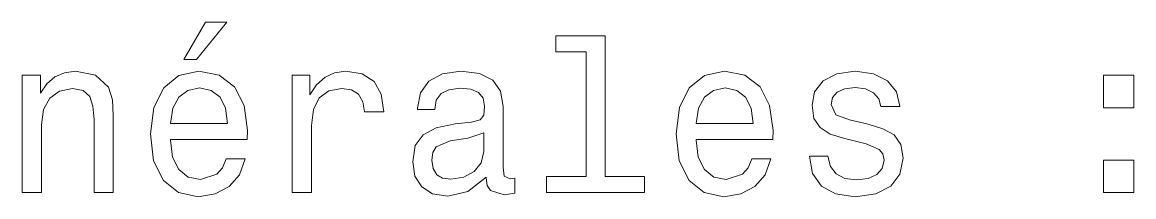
# Model space of a CAD drawing. Extents: x -215 to 297, y 0 to 210.
# Drawn here: x 59.94 to 85.62, y 45.05 to 49.08 of the extents above; entities that cross this region are included whole.
import ezdxf

# ---------------------------------------------------------------- set-up
doc = ezdxf.new("R2010")
doc.units = 0

msp = doc.modelspace()

# ---------------------------------------------------------------- linework, layer by layer
at = {"color": 7, "lineweight": 13}
for points in [[(63.674347, 48.219742), (63.971897, 48.219742), (64.672905, 49.077087), (64.178665, 49.077087)], [(72.969009, 48.391209), (72.969009, 45.516571), (72.05619, 45.516571), (72.05619, 45.143372), (74.320602, 45.143372), (74.320602, 45.516571), (73.412819, 45.516571), (73.412819, 48.764408), (72.273048, 48.764408), (72.273048, 48.391209)], [(59.94236, 45.143372), (60.386162, 45.143372), (60.386162, 46.706772), (60.431553, 47.064842), (60.577805, 47.327087), (60.804752, 47.488472), (61.107346, 47.548992), (61.349419, 47.498558), (61.500717, 47.362392), (61.576366, 47.135445), (61.601582, 46.832851), (61.601582, 45.143372), (62.045387, 45.143372), (62.045387, 46.92363), (62.025211, 47.2817), (61.934433, 47.57925), (61.636883, 47.851585), (61.172909, 47.947407), (60.915703, 47.912102), (60.698845, 47.816284), (60.512245, 47.6549), (60.36599, 47.438042), (60.36599, 47.851585), (59.94236, 47.851585)], [(63.366711, 46.368877), (65.141922, 46.368877), (65.146973, 46.575649), (65.066277, 47.155621), (64.844376, 47.589336), (64.491348, 47.851585), (64.022331, 47.947407), (63.563396, 47.846542), (63.210369, 47.564121), (62.983425, 47.105186), (62.902733, 46.5), (62.978382, 45.879684), (63.205326, 45.425793), (63.55331, 45.143372), (64.007202, 45.04755), (64.400574, 45.113113), (64.723343, 45.28458), (64.960373, 45.556915), (65.096542, 45.920029), (64.657776, 45.920029), (64.567001, 45.7183), (64.435875, 45.567001), (64.062675, 45.445965), (63.775211, 45.501442), (63.558353, 45.677956), (63.417141, 45.965416), (63.366711, 46.353745)], [(66.180832, 45.143372), (66.624634, 45.143372), (66.624634, 46.691643), (66.670029, 47.064842), (66.80619, 47.33213), (67.028091, 47.493515), (67.325638, 47.548992), (67.547546, 47.513687), (67.713974, 47.412823), (67.814835, 47.241356), (67.850143, 47.009365), (68.298981, 47.009365), (68.238464, 47.417866), (68.072037, 47.710373), (67.794662, 47.886887), (67.41642, 47.947407), (67.159218, 47.907059), (66.937317, 47.806194), (66.740631, 47.634727), (66.58429, 47.402737), (66.58429, 47.851585), (66.180832, 47.851585)], [(70.65921, 45.496399), (70.65921, 45.481266), (70.684433, 45.309799), (70.760078, 45.188759), (71.077805, 45.092937), (71.324921, 45.133286), (71.324921, 45.476223), (71.219009, 45.461094), (71.077805, 45.526657), (71.052582, 45.728386), (71.052582, 47.130402), (70.992065, 47.488472), (70.815552, 47.740635), (70.507919, 47.89193), (70.074203, 47.947407), (69.650574, 47.886887), (69.337891, 47.715416), (69.141205, 47.448128), (69.075638, 47.0951), (69.075638, 47.064842), (69.47406, 47.064842), (69.509361, 47.276657), (69.620316, 47.427956), (69.801865, 47.51873), (70.059067, 47.554035), (70.30619, 47.52882), (70.482704, 47.453171), (70.588608, 47.322044), (70.623917, 47.140491), (70.603745, 46.928673), (70.523048, 46.822765), (70.32132, 46.772335), (69.943077, 46.731987), (69.509361, 46.641209), (69.201721, 46.479828), (69.020172, 46.227665), (68.964691, 45.854465), (69.015121, 45.521614), (69.171463, 45.274494), (69.42363, 45.118156), (69.771606, 45.062679), (70.240631, 45.168587)], [(75.510803, 46.368877), (77.286011, 46.368877), (77.291061, 46.575649), (77.210365, 47.155621), (76.988464, 47.589336), (76.635437, 47.851585), (76.16642, 47.947407), (75.707489, 47.846542), (75.354462, 47.564121), (75.127518, 47.105186), (75.046822, 46.5), (75.122467, 45.879684), (75.349411, 45.425793), (75.697403, 45.143372), (76.151291, 45.04755), (76.544662, 45.113113), (76.867432, 45.28458), (77.104462, 45.556915), (77.240631, 45.920029), (76.801865, 45.920029), (76.71109, 45.7183), (76.579964, 45.567001), (76.206764, 45.445965), (75.919296, 45.501442), (75.702438, 45.677956), (75.561234, 45.965416), (75.510803, 46.353745)], [(79.484863, 46.721901), (79.056183, 46.822765), (78.738464, 46.938759), (78.632553, 47.175793), (78.662811, 47.34222), (78.768723, 47.463257), (78.940193, 47.538906), (79.187309, 47.569164), (79.424347, 47.538906), (79.610947, 47.448128), (79.731979, 47.311958), (79.78241, 47.130402), (80.216125, 47.130402), (80.216125, 47.140491), (80.14048, 47.4683), (79.933708, 47.725506), (79.610947, 47.886887), (79.187309, 47.947407), (78.758636, 47.886887), (78.445953, 47.720459), (78.249268, 47.473343), (78.188751, 47.160664), (78.234146, 46.85807), (78.375351, 46.646252), (78.607338, 46.494957), (78.945236, 46.38905), (79.439468, 46.268013), (79.742065, 46.14193), (79.822754, 46.041065), (79.853012, 45.889771), (79.807632, 45.703171), (79.686592, 45.561958), (79.489906, 45.47118), (79.227661, 45.440922), (78.950279, 45.47118), (78.74855, 45.577087), (78.612381, 45.748558), (78.556908, 45.985592), (78.128235, 45.985592), (78.198837, 45.582134), (78.405609, 45.289627), (78.733421, 45.113113), (79.187309, 45.04755), (79.661377, 45.113113), (80.009354, 45.289627), (80.221176, 45.572044), (80.296822, 45.940201), (80.241348, 46.257923), (80.085007, 46.474785), (79.827805, 46.615993)], [(84.926506, 47.100143), (85.622467, 47.100143), (85.622467, 47.851585), (84.926506, 47.851585)], [(63.366711, 46.742073), (63.422184, 47.090057), (63.558353, 47.347263), (63.765125, 47.503601), (64.03746, 47.559078), (64.304749, 47.503601), (64.51152, 47.347263), (64.637604, 47.090057), (64.682991, 46.742073)], [(75.510803, 46.742073), (75.566269, 47.090057), (75.702438, 47.347263), (75.90921, 47.503601), (76.181549, 47.559078), (76.448837, 47.503601), (76.655609, 47.347263), (76.781693, 47.090057), (76.82708, 46.742073)], [(70.60878, 46.091499), (70.548264, 45.82925), (70.386887, 45.627522), (70.144806, 45.496399), (69.84726, 45.451008), (69.655609, 45.476223), (69.519447, 45.556915), (69.433716, 45.698128), (69.408493, 45.894814), (69.428665, 46.071327), (69.509361, 46.197407), (69.832123, 46.338615), (70.240631, 46.399136), (70.60878, 46.520172)], [(84.926506, 45.143372), (85.622467, 45.143372), (85.622467, 45.894814), (84.926506, 45.894814)]]:
    msp.add_lwpolyline(points, close=True, dxfattribs=at)

doc.saveas('drawing.dxf')
